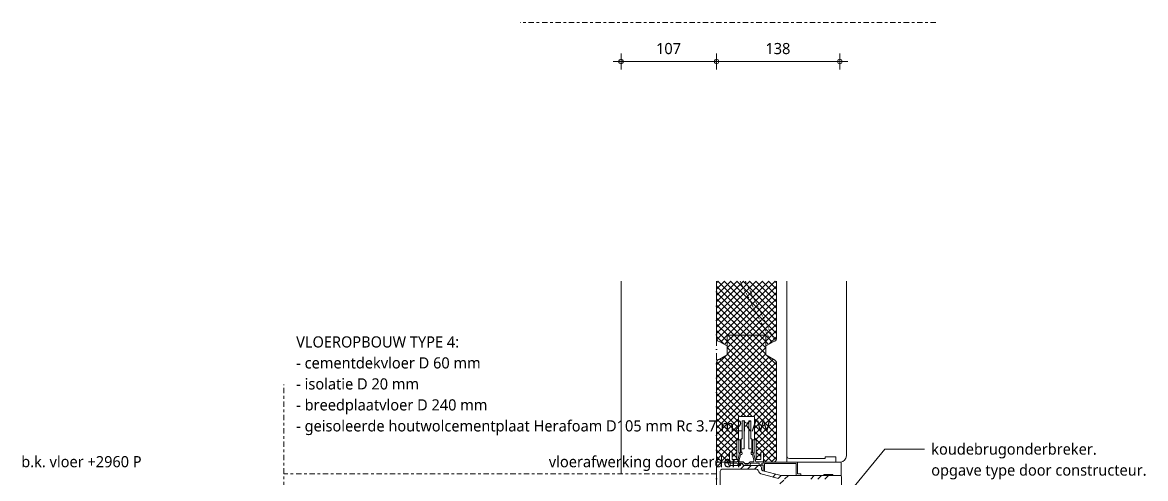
# Model space of a CAD drawing. Header units: millimetres. Extents: x -435 to 27166, y -19117 to 26500.
# Drawn here: x 6745 to 8002, y 18143 to 18653 of the extents above; entities that cross this region are included whole.
import ezdxf

# ---------------------------------------------------------------- set-up
doc = ezdxf.new("R2010")
doc.units = ezdxf.units.MM
for name, pattern in [('MV_center', [15, 6, -3, 3, -3]), ('MV_hidden', [3.75, 2.5, -1.25]), ('MV_stramien', [16, 8, -4, 0, -4])]:
    doc.linetypes.add(name, pattern=pattern)
for name, color, linetype, lineweight in [('A-ANNO-DIMS', 211, 'Continuous', 13), ('A-ANNO-DIMS-5', 211, 'Continuous', 13), ('A-DETL', 90, 'Continuous', 13), ('A-DETL-GENF', 92, 'Continuous', 18), ('G-ANNO-TEXT', 231, 'Continuous', 13)]:
    doc.layers.add(name, color=color, linetype=linetype, lineweight=lineweight)
doc.styles.add('Segoe UI_3', font='segoeui.ttf', dxfattribs={"height": 12.5})
doc.styles.add('Segoe UI_B', font='segoeui.ttf', dxfattribs={"height": 12.5})
doc.dimstyles.new('2_5_mm_4', dxfattribs={"dimscale": 304.8, "dimtxt": 13.092049, "dimasz": 0.016404, "dimexe": 0.029528, "dimexo": 0.0625, "dimgap": 0.014764, "dimtad": 1, "dimdec": 0, "dimzin": 0, "dimdsep": 46, "dimtxsty": 'Segoe UI_3', "dimblk1": 'DOTBLANK', "dimblk2": 'DOTBLANK', "dimsah": 1, "dimcen": 0.09, "dimdle": 0.029528, "dimazin": 0, "dimtfac": 1, "dimtdec": 4, "dimtix": 1, "dimtmove": 0, "dimatfit": 3, "dimfxl": 0.029528, "dimfxlon": 1, "dimtvp": 1, "dimtfill": 1, "dimtolj": 1, "dimtzin": 0, "dimarcsym": 2})
pattern_1 = [(45, (0, 0), (-3.5355339, 3.5355339), []), (135, (0, 0), (-3.5355339, -3.5355339), [])]

# ---------------------------------------------------------------- blocks, each defined once
blk = doc.blocks.new('NLRS_00_DI_maskeer - Type 1-4234968-Details Appartement')
at = {"layer": 'A-DETL-GENF', "linetype": 'MV_center'}
blk.add_line((540, 0), (-100, 0), dxfattribs=at)
blk = doc.blocks.new('NLRS_00_DI_maskeer - Type 1-4234967-Details Appartement')
at = {"layer": 'A-DETL-GENF', "linetype": 'MV_center'}
blk.add_line((365.5, 0), (-100, 0), dxfattribs=at)
blk = doc.blocks.new('DIMBLOCK305-Details Appartement')
at = {"layer": 'A-ANNO-DIMS-5'}
for p, q in [((7414.9, 18609.7), (7414.9, 18618.7)), ((7521.9, 18609.7), (7521.9, 18618.7)), ((7405.9, 18609.7), (7521.9, 18609.7)), ((7414.9, 18609.7), (7414.9, 18600.7)), ((7521.9, 18609.7), (7521.9, 18600.7))]:
    blk.add_line(p, q, dxfattribs=at)
for centre in [(7414.9, 18609.7), (7521.9, 18609.7)]:
    blk.add_circle(centre, 2.5, dxfattribs=at)
at = {"layer": 'A-ANNO-DIMS-5', "color": 0, "insert": (7454.1, 18630.5), "char_height": 12.5, "width": 34.277, "attachment_point": 1, "line_spacing_factor": 1.142579, "style": 'Segoe UI_3', "bg_fill": 3, "box_fill_scale": 1.25, "bg_fill_color": 9, "bg_fill_true_color": 13158600, "bg_fill_transparency": 0}
blk.add_mtext('107', dxfattribs=at)
blk = doc.blocks.new('_DotBlank')
at = {"color": 0, "linetype": 'ByBlock', "lineweight": -2}
blk.add_line((-0.5, 0), (-1, 0), dxfattribs=at)
blk.add_circle((0, 0), 0.5, dxfattribs=at)
blk = doc.blocks.new('DIMBLOCK306-Details Appartement')
at = {"layer": 'A-ANNO-DIMS-5'}
for p, q in [((7521.9, 18609.7), (7521.9, 18618.7)), ((7659.9, 18609.7), (7659.9, 18618.7)), ((7521.9, 18609.7), (7668.9, 18609.7)), ((7521.9, 18609.7), (7521.9, 18600.7)), ((7659.9, 18609.7), (7659.9, 18600.7))]:
    blk.add_line(p, q, dxfattribs=at)
for centre in [(7521.9, 18609.7), (7659.9, 18609.7)]:
    blk.add_circle(centre, 2.5, dxfattribs=at)
at = {"layer": 'A-ANNO-DIMS-5', "color": 0, "insert": (7576.6, 18630.5), "char_height": 12.5, "width": 34.277, "attachment_point": 1, "line_spacing_factor": 1.142579, "style": 'Segoe UI_3', "bg_fill": 3, "box_fill_scale": 1.25, "bg_fill_color": 9, "bg_fill_true_color": 13158600, "bg_fill_transparency": 0}
blk.add_mtext('138', dxfattribs=at)

msp = doc.modelspace()

# ---------------------------------------------------------------- hatches: boundary and pattern name
at = {"layer": 'A-DETL-GENF', "lineweight": 13}
h = msp.add_hatch(dxfattribs=at)
h.set_pattern_fill('FP_20', color=250, style=0, pattern_type=2)
h.set_pattern_definition(pattern_1)
h.paths.add_polyline_path([(7533.9, 18291.2), (7533.9, 18303.2), (7576.9, 18303.2), (7576.9, 18291.2), (7585.9, 18296.2), (7586.6, 18296.3), (7587.2, 18296.5), (7587.8, 18296.9), (7588.2, 18297.4), (7588.6, 18297.9), (7588.8, 18298.6), (7588.9, 18299.2), (7588.9, 18363.8), (7521.9, 18363.8), (7521.9, 18299.2), (7522, 18298.5), (7522.3, 18297.7), (7522.8, 18297.1), (7523.4, 18296.6), (7524.1, 18296.3), (7524.9, 18296.2)])
h = msp.add_hatch(dxfattribs=at)
h.set_pattern_fill('FP_20', color=250, style=0, pattern_type=2)
h.set_pattern_definition(pattern_1)
h.paths.add_polyline_path([(7536.4, 18161.2), (7536.4, 18172.2), (7539.4, 18172.2), (7539.4, 18164.2), (7544.4, 18164.2), (7544.4, 18186.2), (7546.4, 18186.2), (7546.4, 18212.2), (7564.4, 18212.2), (7564.4, 18186.2), (7566.4, 18186.2), (7566.4, 18164.2), (7571.4, 18164.2), (7571.4, 18172.2), (7574.4, 18172.2), (7574.4, 18161.2), (7585.9, 18161.2), (7586.7, 18161.3), (7587.4, 18161.6), (7588, 18162.1), (7588.5, 18162.7), (7588.8, 18163.5), (7588.9, 18164.2), (7588.9, 18273.2), (7588.1, 18274.4), (7587.1, 18275.4), (7585.9, 18276.2), (7576.9, 18281.2), (7576.9, 18303.2), (7533.9, 18303.2), (7533.9, 18281.2), (7524.9, 18276.2), (7524.1, 18276.1), (7523.4, 18275.8), (7522.8, 18275.4), (7522.3, 18274.7), (7522, 18274), (7521.9, 18273.2), (7521.9, 18164.2), (7522, 18163.5), (7522.3, 18162.7), (7522.8, 18162.1), (7523.4, 18161.6), (7524.1, 18161.3), (7524.9, 18161.2)])
h = msp.add_hatch(dxfattribs=at)
h.set_pattern_fill('FP_83', color=254, style=0, pattern_type=2)
h.set_pattern_definition([(45, (0, 0), (-22.45064, 22.45064), []), (45, (7.938, 0), (0, 44.90128), []), (45, (-7.938, 0), (0, 44.90128), [])])
h.paths.add_polyline_path([(7649.9, 18106.2), (7660.8, 18106.3), (7661.1, 18106.4), (7661.4, 18106.7), (7661.7, 18107), (7661.8, 18107.3), (7661.9, 18107.7), (7661.8, 18145.1), (7661.7, 18145.4), (7661.4, 18145.7), (7661.1, 18146), (7660.8, 18146.1), (7660.4, 18146.2), (7594.2, 18146.2), (7573.8, 18151.5), (7573.3, 18151.7), (7572.9, 18152), (7572.6, 18152.4), (7572.4, 18152.9), (7572.2, 18153.4), (7572.2, 18155.2), (7572.2, 18155.8), (7572, 18156.2), (7571.7, 18156.7), (7571.2, 18157), (7570.8, 18157.2), (7570.2, 18157.2), (7552.2, 18157.3), (7551.9, 18157.5), (7551.6, 18157.8), (7551.6, 18158.2), (7551.5, 18158.7), (7551.3, 18159), (7550.9, 18159.2), (7550.7, 18159.2), (7549.2, 18159.2), (7548.9, 18159), (7548.6, 18158.7), (7548.6, 18158.2), (7548.5, 18157.8), (7548.3, 18157.5), (7547.9, 18157.3), (7547.7, 18157.2), (7536.8, 18157.3), (7536.4, 18157.4), (7536, 18157.7), (7535.7, 18158), (7535.4, 18158.4), (7535.3, 18158.8), (7535.2, 18159.7), (7535, 18160.1), (7534.8, 18160.5), (7534.5, 18160.8), (7534.1, 18161), (7533.7, 18161.2), (7533.1, 18161.2), (7523, 18161.2), (7522.6, 18161), (7522.3, 18160.8), (7522.1, 18160.5), (7521.9, 18160.1), (7521.9, 18159.7), (7521.9, 18107.3), (7522.1, 18107), (7522.3, 18106.7), (7522.6, 18106.4), (7523, 18106.3), (7523.4, 18106.2), (7533.9, 18106.2), (7533.9, 18110.2), (7527.9, 18110.2), (7527.4, 18110.3), (7526.9, 18110.5), (7526.5, 18110.8), (7526.2, 18111.2), (7526, 18111.7), (7525.9, 18112.2), (7525.9, 18116.6), (7526, 18117.1), (7526.2, 18117.6), (7526.5, 18118), (7526.9, 18118.3), (7527.4, 18118.5), (7527.9, 18118.6), (7655.9, 18118.6), (7656.4, 18118.5), (7656.9, 18118.3), (7657.3, 18118), (7657.6, 18117.6), (7657.8, 18117.1), (7657.9, 18116.6), (7657.9, 18112.2), (7657.8, 18111.7), (7657.6, 18111.2), (7657.3, 18110.8), (7656.9, 18110.5), (7656.4, 18110.3), (7655.9, 18110.2), (7649.9, 18110.2)])
h.paths.add_polyline_path([(7538.9, 18122.6), (7527.9, 18122.6), (7527.4, 18122.7), (7526.9, 18122.9), (7526.5, 18123.2), (7526.2, 18123.6), (7526, 18124.1), (7525.9, 18124.6), (7525.9, 18151.2), (7526, 18151.8), (7526.2, 18152.2), (7526.5, 18152.7), (7526.9, 18153), (7527.4, 18153.2), (7527.9, 18153.2), (7566.6, 18153.2), (7567.2, 18153.2), (7567.6, 18153), (7568, 18152.7), (7568.4, 18152.3), (7569.2, 18150.4), (7570.1, 18149.1), (7571.4, 18148.2), (7572.8, 18147.6), (7591.8, 18142.6), (7592.2, 18142.4), (7592.5, 18142.1), (7592.7, 18141.7), (7592.8, 18141.3), (7592.9, 18140.8), (7592.9, 18124.6), (7592.8, 18124.1), (7592.6, 18123.6), (7592.3, 18123.2), (7591.9, 18122.9), (7591.4, 18122.7), (7590.9, 18122.6), (7554.6, 18122.6)])
h.paths.add_polyline_path([(7646.6, 18122.6), (7598.9, 18122.6), (7598.4, 18122.7), (7597.9, 18122.9), (7597.5, 18123.2), (7597.2, 18123.6), (7597, 18124.1), (7596.9, 18124.6), (7596.9, 18140.2), (7597, 18140.7), (7597.2, 18141.2), (7597.5, 18141.6), (7597.9, 18141.9), (7598.4, 18142.1), (7598.9, 18142.2), (7655.9, 18142.2), (7656.4, 18142.1), (7656.9, 18141.9), (7657.3, 18141.6), (7657.6, 18141.2), (7657.8, 18140.7), (7657.9, 18140.2), (7657.9, 18124.6), (7657.8, 18124.1), (7657.6, 18123.6), (7657.3, 18123.2), (7656.9, 18122.9), (7656.4, 18122.7), (7655.9, 18122.6)])

# ---------------------------------------------------------------- linework, layer by layer
at = {"layer": 'A-DETL'}
for p, q in [((7414.9, 18148.2), (7414.9, 18363.8)), ((7600.4, 18363.8), (7600.4, 18168.2)), ((7667.4, 18363.8), (7667.4, 18168.1)), ((7655.4, 18161.2), (7660.7, 18161.2))]:
    msp.add_line(p, q, dxfattribs=at)
at = {"layer": 'A-DETL', "lineweight": 18}
for p, q in [((7521.9, 18363.8), (7521.9, 18299.2)), ((7521.9, 18356.2), (7521.9, 18363.8)), ((7588.9, 18299.2), (7588.9, 18363.8)), ((7533.9, 18291.2), (7533.9, 18303.2)), ((7533.9, 18303.2), (7576.9, 18303.2)), ((7576.9, 18303.2), (7576.9, 18291.2)), ((7524.9, 18296.2), (7533.9, 18291.2)), ((7533.9, 18291.2), (7533.9, 18281.2)), ((7576.9, 18291.2), (7585.9, 18296.2)), ((7576.9, 18281.2), (7576.9, 18291.2)), ((7533.9, 18281.2), (7524.9, 18276.2)), ((7585.9, 18276.2), (7576.9, 18281.2)), ((7521.9, 18273.2), (7521.9, 18164.2)), ((7588.9, 18164.2), (7588.9, 18273.2)), ((7546.4, 18186.2), (7546.4, 18212.2)), ((7546.4, 18212.2), (7564.4, 18212.2)), ((7564.4, 18212.2), (7564.4, 18186.2)), ((7550.4, 18207.2), (7550.4, 18187.2)), ((7552.9, 18207.2), (7550.4, 18207.2)), ((7552.9, 18176.2), (7552.9, 18207.2)), ((7557.9, 18176.2), (7557.9, 18207.2)), ((7557.9, 18207.2), (7560.4, 18207.2)), ((7560.4, 18207.2), (7560.4, 18187.2)), ((7549.4, 18187.2), (7549.4, 18172.2)), ((7550.4, 18187.2), (7549.4, 18187.2)), ((7560.4, 18187.2), (7561.4, 18187.2)), ((7561.4, 18187.2), (7561.4, 18172.2)), ((7544.4, 18164.2), (7544.4, 18186.2)), ((7544.4, 18186.2), (7546.4, 18186.2)), ((7548.8, 18186.2), (7546.4, 18186.2)), ((7546.8, 18186.2), (7546.8, 18171.2)), ((7548.8, 18171.2), (7548.8, 18186.2)), ((7550.4, 18176.2), (7552.9, 18176.2)), ((7560.4, 18176.2), (7557.9, 18176.2)), ((7562, 18186.2), (7562, 18171.2)), ((7564.4, 18186.2), (7562, 18186.2)), ((7564, 18171.2), (7564, 18186.2)), ((7564.4, 18186.2), (7566.4, 18186.2)), ((7566.4, 18186.2), (7566.4, 18164.2)), ((7536.4, 18161.2), (7536.4, 18172.2)), ((7536.4, 18172.2), (7539.4, 18172.2)), ((7539.4, 18172.2), (7539.4, 18164.2)), ((7539.4, 18164.2), (7544.4, 18164.2)), ((7547.6, 18171.2), (7545.2, 18161.6)), ((7546.8, 18171.2), (7548.8, 18171.2)), ((7547.2, 18163.4), (7548.7, 18169.6)), ((7547.2, 18161.7), (7547.2, 18163.4)), ((7551.5, 18161.5), (7547.4, 18161.5)), ((7548.1, 18171.8), (7550.3, 18171.8)), ((7548.9, 18169.8), (7550.3, 18169.8)), ((7549.4, 18172.2), (7550.4, 18172.2)), ((7550.5, 18171.6), (7550.5, 18170)), ((7551.5, 18161.5), (7553.5, 18159.5)), ((7559.5, 18161.5), (7557.5, 18159.5)), ((7563.5, 18161.5), (7559.5, 18161.5)), ((7561.4, 18172.2), (7560.4, 18172.2)), ((7560.5, 18171.6), (7560.5, 18170)), ((7560.7, 18171.8), (7562.8, 18171.8)), ((7560.7, 18169.8), (7562, 18169.8)), ((7562, 18171.2), (7564, 18171.2)), ((7562.2, 18169.6), (7563.7, 18163.4)), ((7563.3, 18171.2), (7565.7, 18161.6)), ((7563.7, 18163.4), (7563.7, 18161.7)), ((7566.4, 18164.2), (7571.4, 18164.2)), ((7571.4, 18164.2), (7571.4, 18172.2)), ((7571.4, 18172.2), (7574.4, 18172.2)), ((7574.4, 18172.2), (7574.4, 18161.2)), ((7600.4, 18168.2), (7600.4, 18161.2)), ((7643.4, 18165.2), (7603.4, 18165.2)), ((7655.4, 18167.2), (7643.4, 18167.2)), ((7643.4, 18167.2), (7643.4, 18165.2)), ((7655.4, 18161.2), (7655.4, 18167.2)), ((7661.4, 18146.2), (7661.4, 18161.3)), ((7521.9, 18159.7), (7521.9, 18107.7)), ((7524.9, 18161.2), (7523.4, 18161.2)), ((7524.9, 18161.2), (7536.4, 18161.2)), ((7525.9, 18124.6), (7525.9, 18151.2)), ((7527.9, 18153.2), (7566.6, 18153.2)), ((7544.7, 18161.3), (7536.4, 18161.3)), ((7537.2, 18159.6), (7537.2, 18157.5)), ((7547.7, 18157.2), (7537.2, 18157.2)), ((7545.5, 18159.8), (7537.4, 18159.8)), ((7545.7, 18159.6), (7545.7, 18157.5)), ((7545.7, 18159.6), (7545.7, 18157.5)), ((7547, 18157.3), (7545.9, 18157.3)), ((7547.8, 18159.8), (7547.8, 18158.1)), ((7550.8, 18160), (7548, 18160)), ((7550.7, 18159.2), (7549.4, 18159.2)), ((7550.8, 18160), (7551.4, 18159.4)), ((7551.4, 18158.1), (7551.4, 18159.4)), ((7570.2, 18157.2), (7552.4, 18157.2)), ((7553.4, 18157.9), (7552.8, 18157.3)), ((7555.3, 18159.5), (7553.5, 18159.5)), ((7557.4, 18158), (7553.5, 18158)), ((7557.5, 18159.5), (7555.7, 18159.5)), ((7557.5, 18157.9), (7558.1, 18157.3)), ((7559.3, 18157.3), (7558.3, 18157.3)), ((7560.2, 18160), (7559.5, 18159.3)), ((7559.5, 18157.5), (7559.5, 18159.3)), ((7569.4, 18160), (7560.2, 18160)), ((7566.2, 18161.3), (7573.9, 18161.3)), ((7569.6, 18157.5), (7569.6, 18159.8)), ((7571.4, 18157.3), (7569.8, 18157.3)), ((7571.6, 18158), (7571.6, 18159)), ((7571.6, 18157.5), (7571.6, 18159)), ((7571.8, 18159.3), (7573.9, 18159.3)), ((7574.1, 18157.7), (7571.8, 18157.7)), ((7572.2, 18153.4), (7572.2, 18155.2)), ((7594.2, 18146.2), (7573.8, 18151.5)), ((7574.1, 18151.2), (7574.1, 18157.7)), ((7574.2, 18159.5), (7574.2, 18161)), ((7574.4, 18161.2), (7585.9, 18161.2)), ((7575.6, 18159.7), (7575.6, 18150.8)), ((7610.9, 18159.7), (7575.6, 18159.7)), ((7655.4, 18161.2), (7585.9, 18161.2)), ((7610.9, 18146.2), (7610.9, 18159.7)), ((7612.4, 18161.2), (7612.4, 18148.2)), ((7572.8, 18147.6), (7591.4, 18142.8)), ((7660.4, 18146.2), (7594.2, 18146.2)), ((7612.4, 18148.2), (7616.4, 18148.2)), ((7616.4, 18148.2), (7616.4, 18146.2)), ((7651.9, 18147.2), (7641.9, 18147.2)), ((7641.9, 18147.2), (7641.9, 18146.2)), ((7642.6, 18146.2), (7641.9, 18146.9)), ((7641.9, 18146.2), (7651.9, 18146.2)), ((7644, 18146.2), (7643, 18147.2)), ((7645.4, 18146.2), (7644.4, 18147.2)), ((7646.8, 18146.2), (7645.8, 18147.2)), ((7648.2, 18146.2), (7647.2, 18147.2)), ((7649.6, 18146.2), (7648.6, 18147.2)), ((7651, 18146.2), (7650, 18147.2)), ((7651.9, 18146.2), (7651.9, 18147.2)), ((7659.4, 18146.2), (7661.4, 18146.2)), ((7661.9, 18107.7), (7661.9, 18144.7))]:
    msp.add_line(p, q, dxfattribs=at)
at = {"layer": 'A-DETL', "linetype": 'MV_stramien', "lineweight": 18}
msp.add_line((7521.9, 18363.8), (7521.9, 17308.7), dxfattribs=at)
at = {"layer": 'A-DETL', "linetype": 'MV_hidden', "lineweight": 18}
for p, q in [((7548.2, 18363.8), (7583.3, 18294.8)), ((7554.1, 18363.8), (7587.2, 18296.5))]:
    msp.add_line(p, q, dxfattribs=at)
at = {"layer": 'A-DETL', "linetype": 'MV_center', "lineweight": 18}
msp.add_line((7521.9, 18148.2), (7037.3, 18148.2), dxfattribs=at)
at = {"layer": 'A-DETL', "lineweight": 18}
for centre, radius, start, end in [((7524.9, 18299.2), 3, 180, 270), ((7585.9, 18299.2), 3, 270, 360), ((7524.9, 18273.2), 3, 90, 180), ((7582.1, 18269.5), 7.72, 29.0545, 60.9455), ((7555.4, 18207.4), 2.5, 186.1004, 270), ((7555.4, 18207.4), 2.5, 270, 355.2329), ((7524.9, 18164.2), 3.01, 180.1949, 270), ((7585.9, 18164.2), 3, 270, 0), ((7603.4, 18168.2), 3, 180, 270), ((7523.4, 18159.7), 1.5, 90, 180), ((7527.9, 18151.2), 2, 90, 180), ((7533.2, 18159.2), 2, 360, 90), ((7532.4, 18159), 2.52, 1.6213, 47.4358), ((7536.7, 18159.1), 1.8, 180, 281.0301), ((7537.2, 18159.2), 2, 180, 270), ((7547, 18158.1), 0.85, 270, 0), ((7547.7, 18158.1), 0.85, 270, 10.008), ((7549.4, 18158.4), 0.85, 90, 190.008), ((7550.7, 18158.4), 0.85, 349.992, 90), ((7552.2, 18158.1), 0.85, 180, 270), ((7552.4, 18158.1), 0.85, 169.992, 270), ((7566.6, 18151.2), 2, 15.8087, 90), ((7574.3, 18153.4), 6, 195.8087, 255.4), ((7570.2, 18155.2), 2, 0.0001, 90), ((7574.5, 18153.6), 2.27, 185.8939, 253.1211), ((7660.4, 18144.7), 1.5, 0, 90)]:
    msp.add_arc(centre, radius, start, end, dxfattribs=at)
at = {"layer": 'A-DETL'}
msp.add_arc((7659.9, 18168.6), 7.45, 276.1697, 356.1697, dxfattribs=at)
at = {"layer": 'G-ANNO-TEXT', "color": 250}
for p, q in [((7574, 18010.5), (7710.5, 18175.8)), ((7710.5, 18175.8), (7754.8, 18175.8))]:
    msp.add_line(p, q, dxfattribs=at)

# ---------------------------------------------------------------- block references
at = {"layer": 'A-DETL-GENF', "linetype": 'MV_center'}
msp.add_blockref('NLRS_00_DI_maskeer - Type 1-4234967-Details Appartement', (7401.9, 18653.5), dxfattribs=at)
at = {"layer": 'A-DETL-GENF', "linetype": 'MV_center', "rotation": 270}
msp.add_blockref('NLRS_00_DI_maskeer - Type 1-4234968-Details Appartement', (7037.3, 18148.2), dxfattribs=at)

# ---------------------------------------------------------------- texts
at = {"layer": 'G-ANNO-TEXT', "color": 7, "char_height": 12.5, "attachment_point": 1}
for s, insert, width, style in [('VLOEROPBOUW TYPE 4:', (7051.1, 18302), 240.907, 'Segoe UI_B'), ('- cementdekvloer D 60 mm', (7051.1, 18278.5), 257.342, 'Segoe UI_3'), ('- isolatie D 20 mm', (7051.1, 18255), 173.565, 'Segoe UI_3'), ('- breedplaatvloer D 240 mm', (7051.1, 18231.5), 266.16, 'Segoe UI_3'), ('- geisoleerde houtwolcementplaat Herafoam D105 mm Rc 3.7 m2K/W', (7051.1, 18208), 658.586, 'Segoe UI_3'), ('koudebrugonderbreker.', (7762.3, 18182), 222.067, 'Segoe UI_3'), (' b.k. vloer +2960 P', (6739, 18167.9), 174.768, 'Segoe UI_3'), ('vloerafwerking door derden', (7334, 18167.9), 260.548, 'Segoe UI_3'), ('opgave type door constructeur.', (7762.3, 18158.5), 294.219, 'Segoe UI_3')]:
    msp.add_mtext(s, dxfattribs=dict(at, insert=insert, width=width, style=style))

# ---------------------------------------------------------------- dimensions: what is measured, and where the dimension line sits
at = {"layer": 'A-ANNO-DIMS'}
dim = msp.add_linear_dim(base=(7521.9, 18609.7), p1=(7414.9, 18618.7), p2=(7521.9, 18618.7), dimstyle='2_5_mm_4', override={"dimpost": '<>', "dimfxl": 107}, dxfattribs=at)
dim.commit()
dim.dimension.update_dxf_attribs({"geometry": 'DIMBLOCK305-Details Appartement', "text_midpoint": (7468.4, 18620.7)})

# ---------------------------------------------------------------- next in the draw order: dimensions: what is measured, and where the dimension line sits
dim = msp.add_linear_dim(base=(7659.9, 18609.7), p1=(7521.9, 18618.7), p2=(7659.9, 18618.7), dimstyle='2_5_mm_4', override={"dimpost": '<>', "dimfxl": 138}, dxfattribs=at)
dim.commit()
dim.dimension.update_dxf_attribs({"geometry": 'DIMBLOCK306-Details Appartement', "text_midpoint": (7590.9, 18620.7)})

doc.saveas('drawing.dxf')
